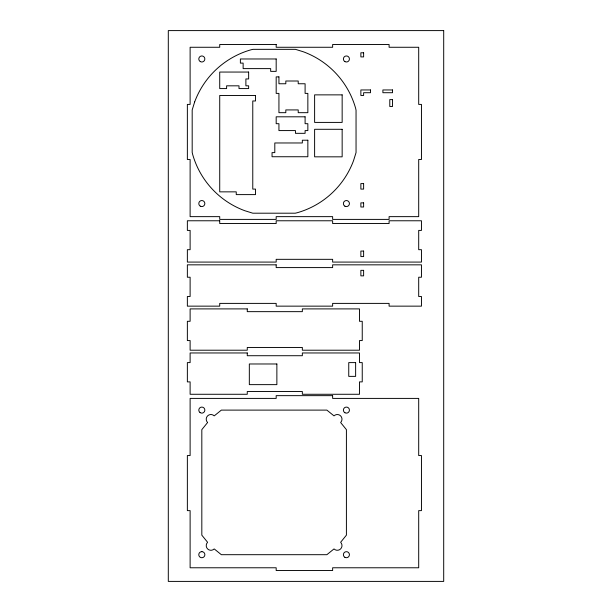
<?xml version="1.0" encoding="UTF-8"?>
<svg xmlns="http://www.w3.org/2000/svg" width="612" height="612" viewBox="0 0 612 612"><rect width="100%" height="100%" fill="white"/><g stroke="black" fill="none" stroke-linecap="round" stroke-linejoin="round"><path stroke-width="0.92" d="M194.654 101.967L192.183 109.946L192.183 152.373L192.612 154.262A84.686 84.686 0 0 0 244.815 210.719L252.794 213.198L295.221 213.198L297.111 212.769A84.686 84.686 0 0 0 353.568 160.566L356.046 152.587L356.046 110.16L355.618 108.263A84.686 84.686 0 0 0 303.414 51.806L295.435 49.335L253.008 49.335L251.111 49.763A84.686 84.686 0 0 0 194.654 101.967M207.598 422.509L201.822 429.647L201.822 535.156L207.598 542.293A4.682 4.682 0 0 0 207.598 548.918A4.682 4.682 0 0 0 214.223 548.918L221.353 554.694L326.869 554.694L334.007 548.918A4.682 4.682 0 0 0 340.624 548.918A4.682 4.682 0 0 0 340.624 542.293L346.407 535.156L346.407 429.647L340.624 422.509A4.682 4.682 0 0 0 340.624 415.885A4.682 4.682 0 0 0 334.007 415.885L326.869 410.109L221.353 410.109L214.223 415.885A4.682 4.682 0 0 0 207.598 415.885A4.682 4.682 0 0 0 207.598 422.509M201.906 551.664L201.593 551.672A3.029 3.029 0 0 0 198.793 554.816A3.029 3.029 0 0 0 201.838 557.723A3.029 3.029 0 0 0 204.852 554.778L204.844 554.464A3.029 3.029 0 0 0 201.906 551.664M443.7 30.6L168.3 30.6L168.3 581.4L443.7 581.4L443.7 30.6M276.18 44.515L219.723 44.515L219.723 47.269L190.118 47.269L190.118 104.415L187.364 104.415L187.364 159.495L190.118 159.495L190.118 216.64L219.723 216.64L219.723 219.394L276.18 219.394L276.18 216.64L332.637 216.64L332.637 219.394L389.094 219.394L389.094 216.64L418.7 216.64L418.7 159.495L421.454 159.495L421.454 104.415L418.7 104.415L418.7 47.269L389.094 47.269L389.094 44.515L332.637 44.515L332.637 47.269L276.18 47.269L276.18 44.515M363.62 52.777L360.866 52.777L360.866 56.908L363.62 56.908L363.62 52.777M276.18 58.974L240.378 58.974L240.378 63.105L243.132 63.105L243.132 68.613L270.672 68.613L270.672 71.367L276.18 71.367L276.18 58.974M248.64 72.055L219.723 72.055L219.723 88.579L226.608 88.579L226.608 85.825L239.001 85.825L239.001 88.579L248.64 88.579L248.64 85.825L245.886 85.825L245.886 78.94L248.64 78.94L248.64 72.055M278.934 76.875L276.18 76.875L276.18 93.399L278.934 93.399L278.934 112.677L285.819 112.677L285.819 109.923L298.212 109.923L298.212 112.677L307.851 112.677L307.851 93.399L305.097 93.399L305.097 83.76L298.212 83.76L298.212 81.006L285.819 81.006L285.819 83.76L278.934 83.76L278.934 76.875M370.505 89.956L360.866 89.956L360.866 95.464L363.62 95.464L363.62 92.71L370.505 92.71L370.505 89.956M392.537 89.956L382.898 89.956L382.898 92.71L392.537 92.71L392.537 89.956M342.154 94.868L314.614 94.868L314.614 122.408L342.154 122.408L342.154 94.868M255.525 95.464L219.723 95.464L219.723 191.854L236.247 191.854L236.247 194.608L255.525 194.608L255.525 189.1L252.771 189.1L252.771 100.972L255.525 100.972L255.525 95.464M392.537 99.595L389.783 99.595L389.783 106.48L392.537 106.48L392.537 99.595M305.097 116.808L276.18 116.808L276.18 123.693L278.934 123.693L278.934 130.578L295.458 130.578L295.458 133.332L305.097 133.332L305.097 130.578L307.851 130.578L307.851 123.693L305.097 123.693L305.097 116.808M342.154 129.293L314.614 129.293L314.614 156.833L342.154 156.833L342.154 129.293M307.851 140.217L302.343 140.217L302.343 142.971L274.803 142.971L274.803 152.61L272.049 152.61L272.049 156.741L307.851 156.741L307.851 140.217M363.62 183.592L360.866 183.592L360.866 189.1L363.62 189.1L363.62 183.592M363.62 202.87L360.866 202.87L360.866 207.001L363.62 207.001L363.62 202.87M219.723 220.771L187.364 220.771L187.364 230.41L190.118 230.41L190.118 249.688L187.364 249.688L187.364 262.081L276.18 262.081L276.18 259.327L332.637 259.327L332.637 262.081L421.454 262.081L421.454 249.688L418.7 249.688L418.7 230.41L421.454 230.41L421.454 220.771L389.094 220.771L389.094 223.525L332.637 223.525L332.637 220.771L276.18 220.771L276.18 223.525L219.723 223.525L219.723 220.771M363.62 251.065L360.866 251.065L360.866 256.573L363.62 256.573L363.62 251.065M276.18 264.835L187.364 264.835L187.364 277.228L190.118 277.228L190.118 296.506L187.364 296.506L187.364 306.145L219.723 306.145L219.723 303.391L276.18 303.391L276.18 306.145L332.637 306.145L332.637 303.391L389.094 303.391L389.094 306.145L421.454 306.145L421.454 296.506L418.7 296.506L418.7 277.228L421.454 277.228L421.454 264.835L332.637 264.835L332.637 267.589L276.18 267.589L276.18 264.835M363.62 270.343L360.866 270.343L360.866 275.851L363.62 275.851L363.62 270.343M247.263 308.899L190.118 308.899L190.118 321.292L187.364 321.292L187.364 340.57L190.118 340.57L190.118 350.209L247.263 350.209L247.263 347.455L302.343 347.455L302.343 350.209L359.489 350.209L359.489 340.57L362.243 340.57L362.243 321.292L359.489 321.292L359.489 308.899L302.343 308.899L302.343 311.653L247.263 311.653L247.263 308.899M247.263 352.963L190.118 352.963L190.118 362.602L187.364 362.602L187.364 381.88L190.118 381.88L190.118 394.273L247.263 394.273L247.263 391.519L302.343 391.519L302.343 394.273L359.489 394.273L359.489 381.88L362.243 381.88L362.243 362.602L359.489 362.602L359.489 352.963L302.343 352.963L302.343 355.717L247.263 355.717L247.263 352.963M355.633 362.602L348.748 362.602L348.748 376.372L355.633 376.372L355.633 362.602M276.869 363.979L249.329 363.979L249.329 384.634L276.869 384.634L276.869 363.979M332.637 395.65L276.18 395.65L276.18 398.404L190.118 398.404L190.118 455.55L187.364 455.55L187.364 510.63L190.118 510.63L190.118 567.775L276.18 567.775L276.18 570.529L332.637 570.529L332.637 567.775L418.7 567.775L418.7 510.63L421.454 510.63L421.454 455.55L418.7 455.55L418.7 398.404L332.637 398.404L332.637 395.65M200.308 206.183A3.029 3.029 0 0 0 204.852 203.559A3.029 3.029 0 0 0 200.308 200.935A3.029 3.029 0 0 0 200.308 206.183M344.893 206.183A3.029 3.029 0 0 0 349.437 203.559A3.029 3.029 0 0 0 344.893 200.935A3.029 3.029 0 0 0 344.893 206.183M344.893 61.598A3.029 3.029 0 0 0 349.437 58.974A3.029 3.029 0 0 0 344.893 56.35A3.029 3.029 0 0 0 344.893 61.598M200.308 61.598A3.029 3.029 0 0 0 204.852 58.974A3.029 3.029 0 0 0 200.308 56.35A3.029 3.029 0 0 0 200.308 61.598M344.893 557.318A3.029 3.029 0 0 0 349.437 554.694A3.029 3.029 0 0 0 344.893 552.07A3.029 3.029 0 0 0 344.893 557.318M344.893 412.733A3.029 3.029 0 0 0 349.437 410.109A3.029 3.029 0 0 0 344.893 407.485A3.029 3.029 0 0 0 344.893 412.733M200.04 412.557A3.029 3.029 0 0 0 204.836 410.423A3.029 3.029 0 0 0 200.591 407.34A3.029 3.029 0 0 0 200.04 412.557"/></g></svg>
